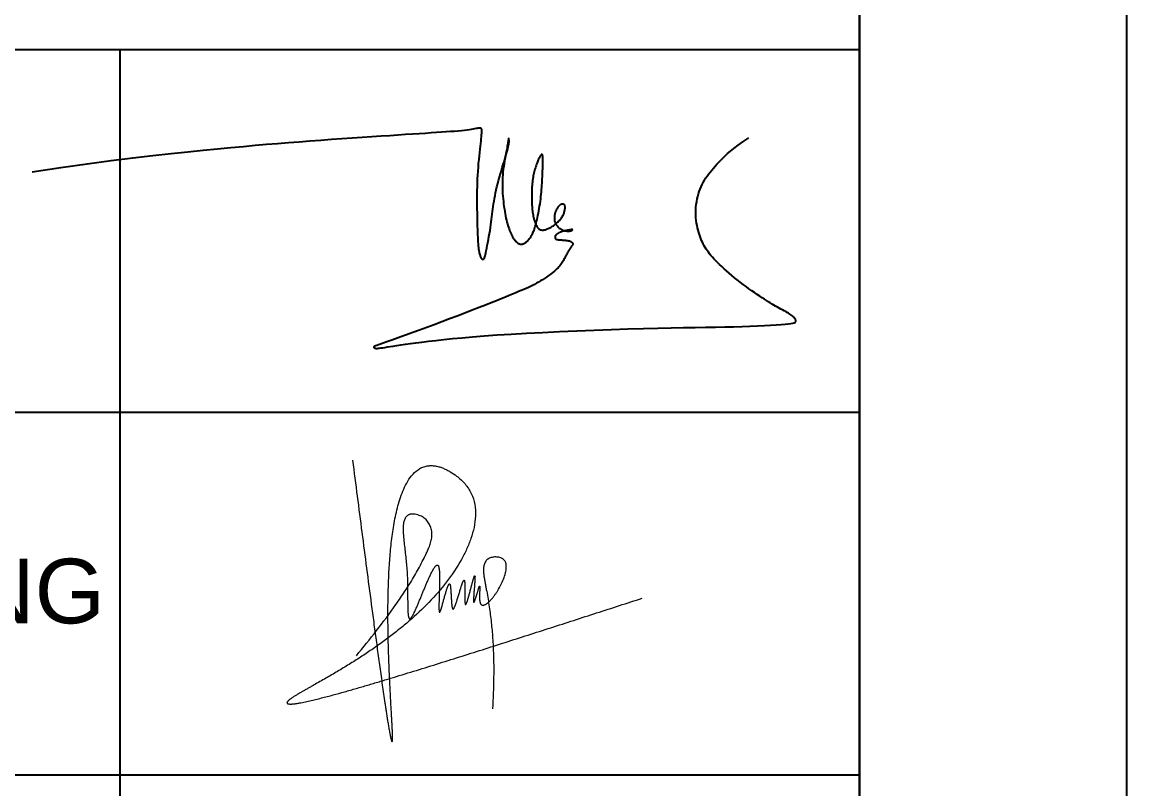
# Model space of a CAD drawing. Header units: millimetres. Extents: x 886808 to 1650903, y -1008069 to 230892.
# Drawn here: x 993824 to 999689, y -371135 to -367060 of the extents above; entities that cross this region are included whole.
import ezdxf

# ---------------------------------------------------------------- set-up
doc = ezdxf.new("R2010")
doc.units = ezdxf.units.MM
for name, color, linetype, lineweight in [('A-Wall', 113, 'Continuous', 30), ('G-ANNO-TTLB', 6, 'Continuous', 18), ('hatch', 250, 'Continuous', 0)]:
    doc.layers.add(name, color=color, linetype=linetype, lineweight=lineweight)
for name, color, linetype in [('CUA', 75, 'Continuous'), ('i_Chu', 9, 'Continuous'), ('TUONG', 1, 'Continuous')]:
    doc.layers.add(name, color=color, linetype=linetype)
doc.styles.add('Arial_6', font='arial.ttf', dxfattribs={"height": 1.327769})

# ---------------------------------------------------------------- blocks, each defined once
blk = doc.blocks.new('chu ky Y')
at = {"layer": 'i_Chu'}
blk.add_lwpolyline([(555891.4, 496110.2), (556042.5, 496132.7), (556180.5, 496152.2), (556306.6, 496169), (556421.6, 496183.4), (556526.7, 496195.7), (556622.9, 496206.4), (556711.1, 496215.6), (556792.5, 496223.8), (556867.9, 496231.2), (556938.2, 496238), (557004.3, 496244.2), (557066.8, 496249.8), (557126.7, 496255.1), (557184.6, 496260), (557241.4, 496264.6), (557297.9, 496269), (557354.7, 496273.3), (557411.5, 496277.5), (557468, 496281.5), (557523.6, 496285.3), (557578.1, 496289), (557630.9, 496292.6), (557681.6, 496296), (557729.9, 496299.2), (557775.3, 496302.2), (557817.9, 496305), (557857.9, 496307.7), (557895.3, 496310.2), (557930.4, 496312.6), (557963.1, 496314.7), (557993.7, 496316.8), (558022.2, 496318.7), (558048.9, 496320.4), (558073.6, 496322.1), (558096.5, 496323.7), (558117.5, 496325.2), (558136.7, 496326.7), (558154.1, 496328.2), (558169.8, 496329.7), (558183.8, 496331.3), (558196, 496333), (558206.7, 496334.8), (558215.9, 496336.4), (558223.9, 496338), (558230.6, 496339.5), (558236.4, 496340.7), (558241.2, 496341.6), (558245.3, 496342.2), (558248.8, 496342.4), (558251.7, 496342.1), (558254, 496341.2), (558255.8, 496339.7), (558257.2, 496337.5), (558258.2, 496334.4), (558258.7, 496330.5), (558259, 496325.6), (558258.9, 496319.7), (558258.6, 496312.7), (558258, 496304.6), (558257.1, 496295.2), (558256, 496284.7), (558254.7, 496272.8), (558253.3, 496259.6), (558251.6, 496245), (558249.8, 496229.1), (558247.9, 496211.8), (558246, 496193.6), (558244.1, 496174.4), (558242.3, 496154.6), (558240.6, 496134.3), (558239, 496113.7), (558237.7, 496093), (558236.7, 496072.4), (558236, 496051.9), (558235.4, 496031.5), (558235.1, 496011.2), (558234.9, 495991.1), (558234.9, 495971.2), (558234.9, 495951.4), (558235.1, 495931.9), (558235.2, 495912.5), (558235.5, 495893.5), (558235.7, 495874.9), (558236, 495856.8), (558236.4, 495839.3), (558236.8, 495822.5), (558237.2, 495806.5), (558237.7, 495791.4), (558238.3, 495777.2), (558238.9, 495764.1), (558239.6, 495751.8), (558240.4, 495740.4), (558241.2, 495729.9), (558242, 495720.2), (558243, 495711.2), (558244, 495703), (558245.1, 495695.5), (558246.3, 495688.7), (558247.5, 495682.6), (558248.8, 495677.1), (558250, 495672.2), (558251.3, 495667.9), (558252.6, 495664.2), (558253.8, 495661), (558255.1, 495658.3), (558256.3, 495656.1), (558257.5, 495654.3), (558258.6, 495652.9), (558259.8, 495651.8), (558260.9, 495650.9), (558262.1, 495650.3), (558263.2, 495649.8), (558264.4, 495649.4), (558265.6, 495649.2), (558266.7, 495649.1), (558267.8, 495649.1), (558268.9, 495649.2), (558270, 495649.5), (558271, 495650), (558272, 495650.6), (558272.9, 495651.5), (558273.8, 495652.8), (558274.7, 495654.7), (558275.7, 495657.6), (558276.9, 495661.6), (558278.3, 495667), (558280, 495674.1), (558281.9, 495683), (558284.3, 495694), (558286.9, 495706.7), (558289.7, 495720.9), (558292.6, 495736.1), (558295.6, 495752.1), (558298.5, 495768.4), (558301.4, 495784.8), (558304, 495800.8), (558306.3, 495816.2), (558308.5, 495831), (558310.4, 495845.3), (558312.2, 495859.3), (558313.9, 495873), (558315.6, 495886.5), (558317.3, 495900), (558319.1, 495913.5), (558321, 495927.1), (558323, 495941), (558325.3, 495955.1), (558327.8, 495969.5), (558330.5, 495984.2), (558333.6, 495999.4), (558337, 496015), (558340.7, 496031.1), (558344.9, 496047.8), (558349.4, 496064.8), (558354.1, 496082), (558359, 496099.1), (558363.9, 496116), (558368.8, 496132.5), (558373.6, 496148.3), (558378.1, 496163.2), (558382.3, 496177.2), (558386.2, 496190.1), (558389.8, 496202.1), (558393, 496213.1), (558395.8, 496223.3), (558398.2, 496232.6), (558400.2, 496241.1), (558401.7, 496248.9), (558402.8, 496255.9), (558403.6, 496262.2), (558404, 496267.7), (558404.1, 496272.6), (558404, 496276.6), (558403.8, 496279.9), (558403.4, 496282.5), (558403, 496284.3), (558402.6, 496285.3), (558402.3, 496285.6), (558401.9, 496285.1), (558401.5, 496284), (558401.1, 496282.2), (558400.6, 496279.8), (558400.1, 496276.8), (558399.6, 496273.2), (558398.9, 496269.1), (558398.2, 496264.3), (558397.3, 496258.8), (558396.3, 496252.6), (558395.1, 496245.4), (558393.7, 496237.4), (558392, 496228.3), (558390.1, 496218.1), (558388, 496206.7), (558385.6, 496194.3), (558383.1, 496181.1), (558380.6, 496167.3), (558378.2, 496152.9), (558375.9, 496138.3), (558373.9, 496123.5), (558372.1, 496108.8), (558370.8, 496094.3), (558369.8, 496079.9), (558369.2, 496065.8), (558368.9, 496051.7), (558368.9, 496037.7), (558369.2, 496023.8), (558369.7, 496009.9), (558370.5, 495995.9), (558371.6, 495981.9), (558372.8, 495968), (558374.2, 495954.1), (558375.8, 495940.4), (558377.5, 495926.9), (558379.4, 495913.8), (558381.4, 495901), (558383.5, 495888.8), (558385.7, 495877), (558388, 495865.9), (558390.5, 495855.2), (558393, 495845.1), (558395.6, 495835.4), (558398.3, 495826.2), (558401.1, 495817.4), (558404, 495809), (558407.1, 495801), (558410.2, 495793.5), (558413.4, 495786.3), (558416.6, 495779.6), (558419.8, 495773.3), (558423.1, 495767.4), (558426.3, 495762), (558429.5, 495757.1), (558432.6, 495752.6), (558435.7, 495748.5), (558438.7, 495744.9), (558441.7, 495741.7), (558444.6, 495738.9), (558447.6, 495736.4), (558450.5, 495734.3), (558453.3, 495732.6), (558456.2, 495731.1), (558459, 495729.9), (558461.9, 495729.1), (558464.8, 495728.5), (558467.7, 495728.3), (558470.6, 495728.4), (558473.5, 495728.8), (558476.6, 495729.5), (558479.6, 495730.5), (558482.7, 495731.8), (558485.9, 495733.4), (558489, 495735.3), (558492.2, 495737.5), (558495.3, 495739.9), (558498.4, 495742.5), (558501.5, 495745.4), (558504.4, 495748.5), (558507.4, 495751.7), (558510.2, 495755.1), (558512.9, 495758.7), (558515.6, 495762.5), (558518.2, 495766.3), (558520.7, 495770.3), (558523, 495774.3), (558525.3, 495778.4), (558527.5, 495782.7), (558529.6, 495787.2), (558531.7, 495792), (558533.7, 495797.1), (558535.8, 495802.7), (558537.9, 495808.9), (558540.1, 495815.6), (558542.3, 495823), (558544.7, 495831), (558547, 495839.7), (558549.4, 495849), (558551.8, 495858.8), (558554.2, 495869.2), (558556.6, 495880.1), (558558.9, 495891.6), (558561.2, 495903.4), (558563.4, 495915.7), (558565.5, 495928.2), (558567.5, 495941), (558569.3, 495953.8), (558571, 495966.6), (558572.6, 495979.3), (558573.9, 495991.9), (558575.1, 496004.2), (558576.1, 496016.2), (558576.9, 496027.9), (558577.7, 496039.5), (558578.3, 496050.9), (558578.8, 496062.1), (558579.4, 496073.2), (558579.8, 496084.2), (558580.3, 496095), (558580.8, 496105.7), (558581.2, 496116.1), (558581.6, 496126.1), (558582, 496135.7), (558582.3, 496144.7), (558582.5, 496153.1), (558582.7, 496160.7), (558582.7, 496167.5), (558582.7, 496173.5), (558582.6, 496178.7), (558582.4, 496183.3), (558582.1, 496187.2), (558581.8, 496190.6), (558581.5, 496193.3), (558581.1, 496195.6), (558580.6, 496197.5), (558580.2, 496198.9), (558579.7, 496200), (558579.2, 496200.8), (558578.7, 496201.3), (558578.2, 496201.7), (558577.7, 496201.8), (558577.1, 496201.9), (558576.6, 496201.9), (558576.1, 496201.7), (558575.5, 496201.5), (558574.9, 496201.1), (558574.2, 496200.5), (558573.4, 496199.6), (558572.5, 496198.5), (558571.4, 496197.2), (558570.2, 496195.5), (558568.9, 496193.4), (558567.4, 496191), (558565.8, 496188.2), (558564, 496185.1), (558562.2, 496181.4), (558560.2, 496177.4), (558558.2, 496172.8), (558556.1, 496167.8), (558553.9, 496162.4), (558551.7, 496156.5), (558549.4, 496150.4), (558547.2, 496144), (558545, 496137.4), (558542.8, 496130.7), (558540.7, 496123.9), (558538.7, 496117.1), (558536.8, 496110.2), (558535.1, 496103.2), (558533.4, 496096.1), (558531.9, 496088.7), (558530.5, 496081.1), (558529.2, 496073.2), (558528.1, 496064.9), (558527.2, 496056.2), (558526.4, 496047.2), (558525.8, 496037.9), (558525.2, 496028.6), (558524.8, 496019.1), (558524.5, 496009.7), (558524.3, 496000.5), (558524.1, 495991.4), (558524.1, 495982.6), (558524, 495974.1), (558524.1, 495965.8), (558524.2, 495957.8), (558524.4, 495949.9), (558524.6, 495942.1), (558525, 495934.4), (558525.5, 495926.8), (558526.1, 495919.3), (558526.7, 495911.8), (558527.5, 495904.3), (558528.5, 495897), (558529.6, 495889.7), (558530.8, 495882.5), (558532.2, 495875.4), (558533.8, 495868.5), (558535.5, 495861.6), (558537.4, 495855), (558539.5, 495848.6), (558541.6, 495842.5), (558543.8, 495836.7), (558546.1, 495831.4), (558548.4, 495826.6), (558550.7, 495822.2), (558552.9, 495818.5), (558555.1, 495815.2), (558557.4, 495812.5), (558559.6, 495810.2), (558561.9, 495808.3), (558564.2, 495806.8), (558566.7, 495805.6), (558569.2, 495804.6), (558571.8, 495803.8), (558574.5, 495803.3), (558577.4, 495803), (558580.4, 495802.9), (558583.5, 495803), (558586.8, 495803.4), (558590.3, 495803.9), (558593.9, 495804.7), (558597.7, 495805.7), (558601.7, 495806.9), (558605.8, 495808.4), (558610.1, 495810.1), (558614.5, 495812.1), (558619, 495814.3), (558623.6, 495816.7), (558628.3, 495819.4), (558633.1, 495822.4), (558637.9, 495825.6), (558642.7, 495829), (558647.5, 495832.6), (558652.2, 495836.5), (558656.8, 495840.4), (558661.2, 495844.6), (558665.5, 495848.8), (558669.5, 495853.2), (558673.3, 495857.7), (558676.9, 495862.2), (558680.2, 495866.7), (558683.3, 495871.2), (558686, 495875.7), (558688.5, 495880.1), (558690.7, 495884.4), (558692.5, 495888.6), (558694.1, 495892.7), (558695.4, 495896.6), (558696.5, 495900.4), (558697.3, 495904), (558698, 495907.4), (558698.5, 495910.7), (558698.9, 495913.7), (558699.2, 495916.6), (558699.4, 495919.3), (558699.5, 495921.9), (558699.4, 495924.2), (558699.3, 495926.4), (558699.1, 495928.3), (558698.8, 495930.1), (558698.4, 495931.7), (558697.9, 495933.1), (558697.4, 495934.3), (558696.7, 495935.4), (558695.9, 495936.3), (558695.1, 495937.1), (558694.1, 495937.7), (558693, 495938.3), (558691.8, 495938.7), (558690.5, 495939), (558689, 495939.2), (558687.5, 495939.3), (558685.9, 495939.3), (558684.2, 495939.2), (558682.6, 495938.9), (558680.9, 495938.5), (558679.2, 495938), (558677.5, 495937.3), (558675.8, 495936.4), (558674.2, 495935.4), (558672.6, 495934.3), (558671, 495933), (558669.4, 495931.6), (558667.9, 495930.1), (558666.4, 495928.5), (558664.9, 495926.8), (558663.4, 495925), (558661.9, 495923.1), (558660.5, 495921.1), (558659.1, 495919.1), (558657.7, 495916.9), (558656.3, 495914.7), (558654.9, 495912.4), (558653.6, 495910), (558652.3, 495907.5), (558651.1, 495904.9), (558649.9, 495902.2), (558648.7, 495899.3), (558647.7, 495896.3), (558646.7, 495893.2), (558645.9, 495889.8), (558645.2, 495886.3), (558644.6, 495882.6), (558644.1, 495878.9), (558643.7, 495875.1), (558643.4, 495871.4), (558643.2, 495867.7), (558643.2, 495864.2), (558643.3, 495860.8), (558643.4, 495857.7), (558643.7, 495854.8), (558644.1, 495852), (558644.6, 495849.4), (558645.2, 495846.9), (558646, 495844.6), (558646.8, 495842.2), (558647.7, 495839.9), (558648.7, 495837.6), (558649.9, 495835.4), (558651.1, 495833.1), (558652.4, 495830.9), (558653.9, 495828.6), (558655.4, 495826.5), (558657.1, 495824.4), (558658.8, 495822.4), (558660.7, 495820.4), (558662.7, 495818.5), (558664.8, 495816.7), (558667, 495815), (558669.2, 495813.3), (558671.6, 495811.7), (558674, 495810.2), (558676.5, 495808.7), (558679.1, 495807.3), (558681.7, 495805.9), (558684.4, 495804.6), (558687.1, 495803.4), (558689.9, 495802.2), (558692.7, 495801.2), (558695.6, 495800.3), (558698.5, 495799.5), (558701.4, 495798.9), (558704.4, 495798.4), (558707.3, 495797.9), (558710.1, 495797.6), (558712.9, 495797.4), (558715.5, 495797.3), (558718, 495797.3), (558720.4, 495797.3), (558722.5, 495797.4), (558724.5, 495797.6), (558726.2, 495797.8), (558727.9, 495798.1), (558729.3, 495798.4), (558730.7, 495798.8), (558731.9, 495799.2), (558733.1, 495799.7), (558734.1, 495800.2), (558735.1, 495800.7), (558735.9, 495801.3), (558736.7, 495801.8), (558737.4, 495802.3), (558737.9, 495802.9), (558738.3, 495803.4), (558738.7, 495803.8), (558738.8, 495804.2), (558738.9, 495804.5), (558738.9, 495804.8), (558738.7, 495805.1), (558738.4, 495805.2), (558738, 495805.4), (558737.6, 495805.5), (558737, 495805.5), (558736.4, 495805.5), (558735.6, 495805.4), (558734.7, 495805.3), (558733.7, 495805.2), (558732.5, 495805), (558731.1, 495804.7), (558729.6, 495804.5), (558727.9, 495804.1), (558725.9, 495803.8), (558723.7, 495803.3), (558721.4, 495802.9), (558718.9, 495802.4), (558716.2, 495801.9), (558713.5, 495801.4), (558710.6, 495800.8), (558707.7, 495800.3), (558704.7, 495799.7), (558701.7, 495799.1), (558698.6, 495798.5), (558695.6, 495797.9), (558692.6, 495797.2), (558689.7, 495796.5), (558686.8, 495795.7), (558684, 495794.9), (558681.3, 495794), (558678.8, 495793.1), (558676.3, 495792.1), (558673.9, 495791.1), (558671.6, 495790), (558669.4, 495788.9), (558667.2, 495787.7), (558665.1, 495786.6), (558663.1, 495785.4), (558661.2, 495784.2), (558659.3, 495783), (558657.6, 495781.7), (558655.9, 495780.5), (558654.4, 495779.2), (558653, 495777.9), (558651.7, 495776.7), (558650.6, 495775.4), (558649.6, 495774.1), (558648.8, 495772.8), (558648.1, 495771.6), (558647.6, 495770.3), (558647.1, 495768.9), (558646.8, 495767.6), (558646.6, 495766.2), (558646.5, 495764.8), (558646.6, 495763.4), (558646.7, 495762), (558647, 495760.7), (558647.4, 495759.4), (558648, 495758.2), (558648.7, 495757.1), (558649.6, 495756.1), (558650.6, 495755.3), (558651.9, 495754.5), (558653.3, 495753.9), (558655, 495753.4), (558656.9, 495753), (558659.1, 495752.6), (558661.5, 495752.3), (558664.3, 495752), (558667.3, 495751.6), (558670.7, 495751.3), (558674.2, 495751), (558677.9, 495750.7), (558681.8, 495750.3), (558685.7, 495750), (558689.7, 495749.7), (558693.6, 495749.4), (558697.5, 495749), (558701.2, 495748.7), (558704.9, 495748.4), (558708.4, 495748), (558711.7, 495747.6), (558714.9, 495747.1), (558717.8, 495746.5), (558720.5, 495745.9), (558722.9, 495745.2), (558725, 495744.4), (558726.9, 495743.6), (558728.7, 495742.7), (558730.2, 495741.8), (558731.6, 495740.9), (558732.9, 495740), (558734.1, 495739.2), (558735.2, 495738.4), (558736.2, 495737.7), (558737.2, 495736.9), (558738, 495736.2), (558738.8, 495735.5), (558739.5, 495734.8), (558740, 495734.1), (558740.5, 495733.3), (558740.9, 495732.5), (558741.1, 495731.6), (558741.1, 495730.6), (558741, 495729.5), (558740.7, 495728.3), (558740.2, 495726.9), (558739.4, 495725.3), (558738.3, 495723.5), (558737, 495721.5), (558735.4, 495719.3), (558733.6, 495716.9), (558731.7, 495714.4), (558729.8, 495711.8), (558727.8, 495709.1), (558725.8, 495706.4), (558724, 495703.7), (558722.2, 495701), (558720.6, 495698.4), (558719.1, 495695.8), (558717.7, 495693.3), (558716.3, 495690.8), (558715, 495688.3), (558713.8, 495685.9), (558712.6, 495683.5), (558711.3, 495681.1), (558710.1, 495678.7), (558708.8, 495676.2), (558707.4, 495673.6), (558706, 495670.8), (558704.4, 495667.7), (558702.6, 495664.4), (558700.7, 495660.6), (558698.6, 495656.5), (558696.3, 495651.9), (558693.7, 495647.1), (558690.8, 495642), (558687.7, 495636.7), (558684.3, 495631.3), (558680.6, 495625.8), (558676.6, 495620.2), (558672.2, 495614.7), (558667.4, 495609.1), (558662.3, 495603.5), (558656.6, 495597.9), (558650.5, 495592.1), (558643.8, 495586.2), (558636.5, 495580.2), (558628.6, 495574), (558620.1, 495567.5), (558611.1, 495560.9), (558601.5, 495554.2), (558591.5, 495547.6), (558581.3, 495540.9), (558570.8, 495534.4), (558560.2, 495528.1), (558549.5, 495522.1), (558538.9, 495516.3), (558528.2, 495510.8), (558517.2, 495505.5), (558505.9, 495500.2), (558494.1, 495494.9), (558481.7, 495489.5), (558468.5, 495483.9), (558454.5, 495477.9), (558439.4, 495471.6), (558422.9, 495464.7), (558404.9, 495457.3), (558384.9, 495449.1), (558362.8, 495440.1), (558338.1, 495430.2), (558310.7, 495419.2), (558280.2, 495407.1), (558246.4, 495393.9), (558209.9, 495379.6), (558171.4, 495364.6), (558131.4, 495349.2), (558090.7, 495333.6), (558049.8, 495318), (558009.4, 495302.8), (557970.2, 495288.2), (557932.8, 495274.4), (557897.5, 495261.5), (557864.4, 495249.6), (557833.8, 495238.7), (557806, 495228.9), (557781.2, 495220.2), (557759.6, 495212.6), (557741.4, 495206.3), (557726.7, 495201.2), (557715.3, 495197.2), (557706.7, 495194.1), (557700.6, 495191.8), (557696.4, 495190), (557693.8, 495188.7), (557692.3, 495187.6), (557691.6, 495186.5), (557691.3, 495185.3), (557691.4, 495184.1), (557691.9, 495182.9), (557693, 495181.7), (557694.7, 495180.6), (557697, 495179.8), (557700, 495179.1), (557703.8, 495178.8), (557708.5, 495178.8), (557714.2, 495179.2), (557721, 495179.9), (557729.1, 495180.9), (557738.7, 495182.3), (557749.8, 495184), (557762.6, 495186), (557777.3, 495188.3), (557794.1, 495191), (557812.9, 495193.9), (557834.1, 495197.1), (557857.8, 495200.5), (557884, 495204.2), (557913.1, 495208.1), (557945, 495212.2), (557979.9, 495216.5), (558018.1, 495221), (558060, 495225.5), (558106, 495230.2), (558156.7, 495235), (558212.4, 495239.8), (558273.7, 495244.6), (558341.1, 495249.3), (558414.9, 495254), (558495.4, 495258.6), (558581.2, 495263), (558670.6, 495267.3), (558761.9, 495271.2), (558853.5, 495274.9), (558943.7, 495278.2), (559030.8, 495281.1), (559113.1, 495283.5), (559189.2, 495285.4), (559259.5, 495286.9), (559324.4, 495288.1), (559384.5, 495289.1), (559440.3, 495289.9), (559492.5, 495290.8), (559541.5, 495291.7), (559587.9, 495292.7), (559632.2, 495294), (559674.1, 495295.6), (559713.4, 495297.3), (559749.8, 495299.1), (559782.9, 495301), (559812.4, 495303), (559838, 495304.9), (559859.4, 495306.8), (559876.5, 495308.6), (559889.7, 495310.3), (559899.4, 495311.9), (559906.2, 495313.5), (559910.6, 495315.1), (559913.3, 495316.7), (559914.7, 495318.3), (559915.3, 495320), (559915.6, 495321.7), (559915.8, 495323.5), (559915.6, 495325.4), (559915.2, 495327.4), (559914.5, 495329.5), (559913.4, 495331.8), (559912, 495334.2), (559910.1, 495336.8), (559907.9, 495339.6), (559905.2, 495342.5), (559902, 495345.7), (559898.3, 495349), (559894, 495352.4), (559889.1, 495356.1), (559883.5, 495359.9), (559877.3, 495363.8), (559870.3, 495368), (559862.7, 495372.3), (559854.6, 495376.7), (559846.1, 495381.3), (559837.2, 495386.1), (559828, 495391), (559818.7, 495396), (559809.4, 495401.2), (559800.1, 495406.6), (559790.6, 495412.1), (559781, 495418), (559771.1, 495424.2), (559760.7, 495430.8), (559749.8, 495437.9), (559738.1, 495445.6), (559725.7, 495453.9), (559712.4, 495462.9), (559698.4, 495472.6), (559683.7, 495482.7), (559668.6, 495493.4), (559653.2, 495504.5), (559637.7, 495515.9), (559622.3, 495527.5), (559607, 495539.4), (559592.1, 495551.3), (559577.6, 495563.2), (559563.7, 495575.1), (559550.2, 495586.9), (559537.4, 495598.4), (559525.2, 495609.7), (559513.8, 495620.6), (559503.1, 495631.1), (559493.3, 495641), (559484.3, 495650.6), (559476.1, 495659.7), (559468.4, 495668.6), (559461.4, 495677.3), (559454.9, 495685.8), (559448.8, 495694.3), (559443.2, 495702.8), (559437.9, 495711.5), (559432.8, 495720.2), (559428.1, 495729.2), (559423.6, 495738.4), (559419.3, 495747.9), (559415.3, 495757.8), (559411.4, 495768.1), (559407.7, 495778.8), (559404.1, 495790.1), (559400.8, 495801.8), (559397.7, 495813.9), (559394.9, 495826.5), (559392.5, 495839.5), (559390.5, 495852.8), (559389.1, 495866.5), (559388.3, 495880.5), (559388.1, 495894.7), (559388.5, 495909.2), (559389.5, 495923.7), (559391.1, 495938.2), (559393.2, 495952.6), (559395.9, 495966.8), (559399, 495980.6), (559402.6, 495994), (559406.7, 496006.9), (559411.2, 496019.2), (559416.1, 496031.2), (559421.5, 496042.8), (559427.4, 496054.1), (559433.7, 496065.2), (559440.5, 496076), (559447.7, 496086.8), (559455.4, 496097.5), (559463.6, 496108.1), (559472.2, 496118.7), (559481.1, 496129.3), (559490.5, 496139.9), (559500.2, 496150.6), (559510.2, 496161.2), (559520.5, 496171.9), (559531.1, 496182.8), (559542.7, 496194), (559555.8, 496206.1), (559571.2, 496219.2), (559589.4, 496233.8), (559611.1, 496250.3), (559636.9, 496268.9), (559667.6, 496290.1)], dxfattribs=at)

msp = doc.modelspace()

# ---------------------------------------------------------------- linework, layer by layer
at = {"layer": 'A-Wall', "linetype": 'Continuous', "transparency": 33554636}
msp.add_line((998270.2, -332922.9), (998270.2, -389280.2), dxfattribs=at)
at = {"layer": 'CUA', "color": 4, "transparency": 33554636}
for p, q in [((983536.3, -367205.8), (998270.2, -367205.8)), ((983536.3, -367205.8), (998270.2, -367205.8)), ((983536.5, -367205.8), (998270.2, -367205.8)), ((994342.3, -367205.8), (994342.3, -374912.1)), ((983536.3, -369132.4), (998270.2, -369132.4)), ((983536.3, -371059), (998270.2, -371059))]:
    msp.add_line(p, q, dxfattribs=at)
at = {"layer": 'Defpoints', "transparency": 33554636}
msp.add_lwpolyline([(915979, -390699), (999689.1, -390699), (999689.1, -331504.1), (915979, -331504.1)], close=True, dxfattribs=at)
at = {"layer": 'G-ANNO-TTLB', "lineweight": 9, "transparency": 33554636}
for points, knots in [([(995578.6, -369388.7), (995586.8, -369452.4), (995603.3, -369579.8), (995628, -369771), (995652.8, -369962.1), (995673.7, -370121.3), (995690.6, -370248.7), (995703.4, -370344.2), (995716.4, -370439.7), (995727.4, -370519.2), (995736.4, -370582.8), (995743.2, -370630.5), (995749, -370670.2), (995753.7, -370702), (995757.3, -370725.8), (995761, -370749.6), (995764.2, -370769.5), (995766.8, -370785.3), (995768.7, -370797.2), (995770.8, -370809.1), (995772.8, -370820.9), (995774.6, -370830.8), (995776.1, -370838.7), (995777.3, -370844.6), (995778.2, -370849.5), (995779, -370853.4), (995779.6, -370856.4), (995780.2, -370859.4), (995780.8, -370862.4), (995781.5, -370865.3), (995782.1, -370867.7), (995782.7, -370869.6), (995783.1, -370871), (995783.6, -370872.4), (995784, -370873.8), (995784.5, -370875.2), (995784.8, -370876.5), (995785, -370877.4), (995785, -370877.9), (995785.1, -370878.5), (995785.3, -370879.2), (995785.4, -370880), (995785.6, -370880.8), (995785.9, -370881.5), (995786.3, -370882), (995786.6, -370882.3), (995786.9, -370882.5), (995787.3, -370882.7), (995787.8, -370882.9), (995788.3, -370883), (995788.8, -370882.9), (995789.1, -370882.8), (995789.3, -370882.6), (995789.5, -370882.2), (995789.7, -370881.7), (995789.9, -370880.8), (995789.9, -370879.9), (995789.9, -370879.1), (995789.9, -370878.5), (995789.9, -370877.9), (995789.9, -370877.1), (995789.9, -370876.3), (995790, -370875.2), (995790.1, -370874), (995790.2, -370872.1), (995790.5, -370869.9), (995790.7, -370867), (995790.7, -370864.1), (995790.7, -370861), (995790.7, -370857.9), (995790.6, -370854.8), (995790.5, -370850.8), (995790.4, -370845.8), (995790.2, -370838.1), (995789.9, -370828.3), (995789.4, -370816.5), (995788.7, -370800.7), (995787.7, -370781.2), (995786.4, -370757.6), (995785.1, -370734.1), (995783.3, -370702.7), (995781.1, -370663.5), (995778.6, -370616.4), (995776.2, -370569.3), (995774.1, -370522.2), (995771.4, -370459.4), (995768.8, -370380.9), (995766.8, -370286.6), (995766.1, -370192.3), (995767.2, -370098), (995770.3, -370003.8), (995776, -369909.7), (995784.9, -369815.8), (995798.2, -369722.4), (995814.5, -369645.4), (995832.5, -369585.2), (995849.3, -369541.1), (995870.6, -369498.9), (995898.2, -369460.4), (995928.7, -369434.7), (995957.6, -369421.9), (995974.8, -369418.2), (995986, -369417.1), (995992.8, -369416.7), (996004.8, -369416.8), (996021.7, -369418.8), (996041.6, -369423.8), (996060.8, -369430.8), (996079.3, -369439.4), (996103.2, -369452.5), (996128.6, -369469.7), (996154.5, -369491.7), (996175.9, -369513.7), (996194.3, -369538.1), (996214.3, -369573.8), (996229.5, -369622.9), (996232.8, -369684.4), (996224.6, -369745.1), (996207.9, -369804), (996184.9, -369860.8), (996144.7, -369939.8), (996079.9, -370036.5), (995985.4, -370144.9), (995898.1, -370227), (995824.6, -370288.3), (995767.9, -370332.3), (995709.9, -370374.6), (995650.6, -370415.2), (995590.4, -370454.3), (995539.6, -370485.8), (995498.5, -370510.4), (995467.6, -370528.6), (995436.5, -370546.6), (995405.3, -370564.4), (995379.3, -370579.1), (995358.5, -370590.9), (995342.8, -370599.7), (995327.2, -370608.6), (995311.6, -370617.5), (995298.7, -370625), (995288.4, -370631.1), (995278.7, -370636.9), (995269.4, -370642.6), (995260.5, -370648.4), (995253.9, -370652.9), (995248.5, -370656.7), (995244.3, -370660), (995241.2, -370662.5), (995238.7, -370664.7), (995236.8, -370666.6), (995235.4, -370668), (995234.1, -370669.5), (995232.9, -370671), (995231.8, -370672.7), (995230.9, -370674.3), (995230.5, -370675.6), (995230.4, -370676.4), (995230.4, -370677), (995230.5, -370677.7), (995230.9, -370678.8), (995231.9, -370680.3), (995233.5, -370681.4), (995235.1, -370682), (995236.4, -370682.4), (995237.7, -370682.7), (995239.4, -370683), (995241.4, -370683.2), (995243.3, -370683.4), (995246, -370683.5), (995249.3, -370683.6), (995253.3, -370683.5), (995257.3, -370683.2), (995261.2, -370682.9), (995266.5, -370682.4), (995273.1, -370681.6), (995281, -370680.5), (995288.9, -370679.2), (995296.7, -370677.8), (995307.1, -370675.9), (995320.2, -370673.3), (995335.7, -370670), (995356.5, -370665.4), (995382.3, -370659.2), (995413.2, -370651.5), (995444, -370643.5), (995485.1, -370632.5), (995536.2, -370618.3), (995597.5, -370600.8), (995658.7, -370583), (995719.8, -370564.9), (995801.1, -370540.4), (995902.7, -370509.3), (996024.4, -370471.5), (996146, -370433.3), (996267.4, -370394.8), (996429.3, -370343.2), (996631.5, -370278.2), (996874, -370199.7), (997035.7, -370147.3), (997116.5, -370121.1)], [0, 0, 0, 0, 1.008032, 2.016064, 3.024096, 4.032127, 4.536143, 5.040159, 5.544175, 6.048191, 6.300199, 6.552207, 6.804215, 6.930219, 7.056223, 7.182227, 7.308231, 7.371233, 7.434235, 7.497237, 7.560239, 7.623241, 7.654742, 7.686243, 7.717744, 7.733494, 7.749245, 7.764995, 7.780746, 7.796496, 7.812247, 7.820122, 7.827997, 7.835873, 7.843748, 7.851623, 7.859498, 7.863436, 7.865405, 7.867374, 7.871311, 7.875249, 7.879186, 7.883124, 7.887062, 7.889031, 7.890999, 7.892968, 7.894937, 7.898875, 7.900843, 7.902812, 7.904781, 7.90675, 7.910687, 7.914625, 7.918563, 7.9225, 7.924469, 7.926438, 7.930376, 7.934313, 7.938251, 7.946126, 7.954001, 7.969752, 7.985502, 8.001253, 8.017003, 8.032754, 8.048504, 8.064255, 8.095078, 8.125902, 8.187549, 8.249197, 8.310844, 8.434139, 8.557433, 8.680728, 8.804022, 9.050612, 9.297201, 9.54379, 9.790379, 10.036968, 10.530147, 11.023325, 11.516504, 12.009682, 12.50286, 12.996039, 13.489217, 13.982396, 14.475574, 14.722163, 14.968752, 15.215342, 15.461931, 15.70852, 15.831815, 15.955109, 15.981789, 16.008468, 16.061827, 16.168545, 16.275263, 16.381981, 16.488699, 16.595417, 16.808853, 16.968639, 17.128424, 17.28821, 17.447996, 17.767568, 18.08714, 18.406711, 18.726283, 19.045855, 19.365426, 20.116469, 20.867512, 21.618554, 21.994075, 22.369597, 22.745118, 23.120639, 23.49616, 23.871682, 24.059442, 24.247203, 24.434964, 24.622724, 24.810485, 24.904365, 24.998245, 25.092126, 25.186006, 25.279886, 25.326827, 25.373767, 25.457087, 25.498748, 25.540408, 25.582069, 25.602899, 25.623729, 25.644559, 25.654974, 25.665389, 25.675805, 25.68622, 25.696635, 25.70705, 25.712257, 25.717465, 25.720069, 25.722672, 25.72788, 25.738295, 25.74871, 25.759125, 25.764333, 25.76954, 25.779955, 25.790371, 25.800786, 25.811201, 25.832031, 25.852861, 25.873691, 25.894522, 25.915352, 25.957012, 25.998673, 26.040333, 26.081993, 26.123654, 26.206974, 26.290295, 26.373616, 26.540258, 26.706899, 26.873541, 27.040182, 27.373465, 27.706748, 28.040031, 28.373315, 28.706598, 29.373164, 30.03973, 30.706296, 31.372862, 32.039429, 33.372561, 34.705693, 36.038826, 36.038826, 36.038826, 36.038826]), ([(995599.2, -370426.9), (995635.1, -370382.4), (995706.9, -370293.5), (995793, -370179.3), (995857.2, -370084.7), (995894.9, -370024), (995923.3, -369974.4), (995943.7, -369936.7), (995959.7, -369904.8), (995972.1, -369879), (995979, -369863.9), (995983.6, -369853.1), (995987, -369844.5), (995992.6, -369829.3), (995998.6, -369807), (996000.9, -369779.2), (995996.7, -369752.6), (995987.3, -369728.5), (995975.8, -369711.3), (995964.2, -369699.5), (995954.4, -369691.9), (995943.7, -369685.7), (995931.5, -369680.5), (995917.9, -369676.5), (995905.5, -369674.5), (995895.5, -369674.2), (995888, -369674.7), (995881.9, -369676.1), (995877.2, -369677.8), (995872, -369680.2), (995865.6, -369684.7), (995859.4, -369692.2), (995854.9, -369700.8), (995850.7, -369713), (995848, -369728.9), (995846.9, -369748.2), (995847.2, -369767.5), (995848.7, -369793.2), (995851.9, -369825.2), (995856.4, -369863.6), (995860.9, -369901.9), (995864.9, -369940.3), (995867.8, -369977), (995869.4, -370012.1), (995870.4, -370045.5), (995870.7, -370073.2), (995870.9, -370095.5), (995870.9, -370112.2), (995871, -370128.8), (995871.1, -370145.5), (995871.3, -370162.2), (995871.6, -370176.1), (995872, -370187.2), (995872.4, -370194.1), (995872.8, -370199.7), (995873.1, -370203.8), (995873.6, -370208), (995874.1, -370212.1), (995874.6, -370215.5), (995875.2, -370218.3), (995875.6, -370220.3), (995876.1, -370222.3), (995876.7, -370224), (995877.2, -370225.3), (995877.7, -370226.6), (995878.5, -370228.1), (995879.7, -370229.5), (995880.9, -370230.3), (995881.9, -370230.6), (995882.9, -370230.6), (995884, -370230.3), (995885, -370229.9), (995886.2, -370229.2), (995887.2, -370228.2), (995888.2, -370227.2), (995889.1, -370226.2), (995890.2, -370224.9), (995891.6, -370223.1), (995892.9, -370221.1), (995894.8, -370218.3), (995896.9, -370214.6), (995899.4, -370210.2), (995901.7, -370205.7), (995904, -370201.2), (995907, -370195.1), (995910.6, -370187.5), (995914.8, -370178.2), (995918.9, -370168.9), (995922.9, -370159.6), (995928.2, -370147.2), (995934.7, -370131.6), (995942.4, -370112.8), (995950.1, -370094), (995957.8, -370075.3), (995965.6, -370056.5), (995973.5, -370037.9), (995980.3, -370022.4), (995985.9, -370010), (995990.1, -370000.8), (995994.5, -369991.6), (995999, -369982.6), (996003, -369975.1), (996006.3, -369969.2), (996008.8, -369964.8), (996011.5, -369960.5), (996014.4, -369956.3), (996016.9, -369952.9), (996019.2, -369950.4), (996020.9, -369948.6), (996022.5, -369947.2), (996024, -369946.3), (996025.1, -369945.6), (996026.1, -369945.2), (996026.9, -369945), (996027.5, -369944.9), (996028.2, -369944.9), (996029, -369945), (996030.1, -369945.3), (996031.2, -369946), (996032.2, -369946.8), (996032.9, -369947.8), (996033.6, -369948.9), (996034.2, -369950.1), (996034.8, -369951.7), (996035.5, -369953.5), (996036, -369955.5), (996036.7, -369958.1), (996037.3, -369961.3), (996037.9, -369965.2), (996038.6, -369970.4), (996039.2, -369976.9), (996039.7, -369984.7), (996040, -369992.6), (996040.2, -370000.4), (996040.4, -370008.3), (996040.4, -370018.7), (996040.4, -370031.8), (996040, -370052.7), (996039.5, -370073.6), (996038.8, -370094.6), (996038.3, -370110.3), (996037.9, -370123.3), (996037.6, -370133.8), (996037.4, -370141.6), (996037.2, -370149.5), (996037.1, -370157.3), (996037, -370165.2), (996037.1, -370171.7), (996037.2, -370176.3), (996037.2, -370178.9), (996037.3, -370180.9), (996037.4, -370182.9), (996037.5, -370184.5), (996037.6, -370185.8), (996037.8, -370187), (996038, -370188.3), (996038.1, -370189.5), (996038.3, -370190.4), (996038.3, -370191), (996038.4, -370191.6), (996038.5, -370192.1), (996038.5, -370192.8), (996038.7, -370193.7), (996039, -370194.7), (996039.6, -370195.4), (996040.4, -370195.6), (996041, -370195.6), (996041.3, -370195.6), (996041.6, -370195.5), (996042, -370195.3), (996042.3, -370195), (996042.6, -370194.6), (996043, -370194), (996043.2, -370193.3), (996043.5, -370192.6), (996043.7, -370191.9), (996044.1, -370191.1), (996044.4, -370190.2), (996044.9, -370189.2), (996045.3, -370188.1), (996045.8, -370187), (996046.2, -370185.9), (996046.8, -370184.4), (996047.5, -370182.5), (996048.6, -370179.3), (996049.8, -370175.2), (996051.2, -370170.4), (996052.6, -370165.6), (996054.5, -370159.2), (996056.8, -370151.1), (996059.4, -370141.4), (996062.1, -370131.8), (996064.7, -370122.1), (996067.4, -370112.4), (996070.1, -370102.7), (996072.9, -370093.1), (996075.3, -370085.1), (996077.3, -370078.7), (996078.8, -370073.9), (996080.4, -370069.1), (996082, -370064.3), (996083.5, -370060.4), (996084.8, -370057.4), (996085.8, -370055.2), (996086.7, -370053.3), (996087.4, -370051.8), (996087.9, -370050.8), (996088.2, -370050), (996088.6, -370049.2), (996089.1, -370048.1), (996089.7, -370047.2), (996090.2, -370046.6), (996090.7, -370046.2), (996091.2, -370045.9), (996092, -370045.6), (996093.2, -370045.5), (996094.4, -370045.9), (996095.3, -370046.7), (996095.8, -370047.8), (996096.2, -370049.2), (996096.4, -370050.6), (996096.7, -370051.8), (996096.9, -370053), (996097.2, -370054.4), (996097.6, -370056.1), (996097.9, -370058.2), (996098.4, -370061), (996098.8, -370064.6), (996099.2, -370069), (996099.6, -370073.3), (996099.9, -370077.7), (996100.3, -370082), (996100.6, -370087.8), (996101, -370095), (996101.5, -370103.7), (996101.9, -370112.4), (996102.4, -370121.1), (996102.9, -370129.8), (996103.4, -370138.5), (996103.9, -370145.7), (996104.4, -370151.4), (996104.9, -370155.8), (996105.4, -370160.1), (996105.9, -370163.8), (996106.3, -370166.6), (996106.7, -370168.7), (996107.1, -370170.7), (996107.5, -370172.4), (996107.9, -370173.9), (996108.3, -370174.9), (996108.7, -370176.1), (996109.2, -370177.2), (996109.8, -370178.1), (996110.2, -370178.7), (996110.6, -370179), (996111, -370179.2), (996111.3, -370179.2), (996111.6, -370179.3), (996112, -370179.2), (996112.7, -370179), (996113.5, -370178.6), (996114.9, -370177.5), (996116.1, -370176.1), (996117.1, -370174.6), (996117.7, -370173.3), (996118.2, -370172.3), (996118.7, -370171.2), (996119.4, -370169.6), (996120.7, -370166.7), (996122.5, -370162.7), (996124.5, -370157.7), (996126.3, -370152.7), (996128.1, -370147.7), (996129.8, -370142.6), (996131.4, -370137.6), (996133.6, -370130.8), (996136.3, -370122.4), (996139.4, -370112.2), (996142.5, -370102), (996145.6, -370091.8), (996148.6, -370081.6), (996151.2, -370073.1), (996153.3, -370066.3), (996154.9, -370061.3), (996156.6, -370056.2), (996158.2, -370051.1), (996159.6, -370046.9), (996160.8, -370043.6), (996161.8, -370041.1), (996162.8, -370038.7), (996163.7, -370036.7), (996164.4, -370035.1), (996164.9, -370033.8), (996165.3, -370032.8), (996165.6, -370031.9), (996165.9, -370031), (996166.3, -370029.9), (996166.9, -370028.7), (996167.7, -370027.6), (996169, -370026.4), (996171.2, -370025.8), (996172.3, -370026.8), (996172.7, -370028.1), (996172.9, -370029.5), (996173, -370030.5), (996173.1, -370031.3), (996173.1, -370032.1), (996173.3, -370033.1), (996173.4, -370034.7), (996173.7, -370036.8), (996174, -370039), (996174.2, -370041.2), (996174.3, -370043.2), (996174.4, -370045.3), (996174.5, -370048.1), (996174.6, -370051.7), (996174.6, -370055.9), (996174.7, -370060.1), (996174.7, -370065.6), (996174.7, -370072.5), (996174.7, -370080.9), (996174.6, -370089.2), (996174.5, -370097.5), (996174.5, -370105.9), (996174.4, -370114.3), (996174.4, -370121.1), (996174.5, -370126.7), (996174.6, -370130.9), (996174.7, -370135.2), (996174.9, -370138.7), (996175, -370141.4), (996175.2, -370143.3), (996175.3, -370145.2), (996175.5, -370146.8), (996175.7, -370148.2), (996175.9, -370149.4), (996176.1, -370150.3), (996176.2, -370151.2), (996176.4, -370152.1), (996176.6, -370153.1), (996176.9, -370154), (996177.3, -370154.5), (996177.6, -370154.7), (996177.8, -370154.8), (996178.1, -370154.8), (996178.4, -370154.8), (996178.9, -370154.6), (996179.5, -370154.2), (996180.6, -370153.2), (996181.8, -370151.8), (996182.5, -370150.2), (996183, -370148.9), (996183.3, -370148), (996183.6, -370147), (996184.1, -370145.7), (996184.9, -370143.5), (996186, -370140.7), (996187.1, -370137.8), (996188.3, -370134.5), (996189.6, -370130.4), (996191, -370125.4), (996192.5, -370120.4), (996194, -370115.5), (996195.9, -370108.8), (996198.2, -370100.5), (996200.9, -370090.5), (996203.6, -370080.5), (996206.2, -370070.5), (996208.9, -370060.5), (996211.1, -370052.1), (996212.9, -370045.4), (996214.2, -370040.4), (996215.6, -370035.5), (996217, -370030.5), (996218.1, -370026.2), (996219, -370022.9), (996219.8, -370020.4), (996220.4, -370018.4), (996221, -370016.8), (996221.6, -370015.2), (996222.4, -370013.2), (996223.2, -370010.8), (996223.8, -370008.6), (996224.1, -370006.8), (996224.4, -370005.7), (996224.7, -370004.8), (996225, -370004.3), (996225.3, -370003.8), (996225.7, -370003.4), (996226.1, -370003.1), (996226.5, -370002.9), (996227.1, -370002.7), (996227.7, -370002.7), (996228.2, -370002.9), (996228.4, -370003.3), (996228.6, -370003.9), (996228.6, -370004.6), (996228.6, -370005.7), (996228.4, -370006.9), (996228.3, -370008), (996228.2, -370009.1), (996228.1, -370010.3), (996228.1, -370011.6), (996228.1, -370012.9), (996228.1, -370014.5), (996228.2, -370016), (996228.2, -370017.6), (996228.2, -370019.2), (996228.1, -370021.3), (996227.9, -370024.5), (996227.6, -370028.5), (996227.3, -370033.1), (996226.9, -370037.6), (996226.5, -370043.6), (996226, -370051), (996225, -370063), (996224.1, -370074.9), (996223.1, -370086.9), (996222.4, -370095.9), (996222, -370103.3), (996221.6, -370109.3), (996221.3, -370113.8), (996221, -370118.5), (996220.8, -370122.3), (996220.8, -370125.2), (996220.8, -370127.3), (996220.9, -370129.3), (996221, -370131.4), (996221.1, -370133.3), (996221.1, -370134.9), (996221, -370136), (996220.9, -370137), (996220.9, -370137.9), (996220.8, -370139.1), (996220.8, -370140.4), (996221.1, -370141.2), (996221.5, -370141.7), (996222, -370142), (996223, -370142), (996224, -370141.7), (996224.6, -370141.3), (996225.2, -370140.8), (996225.7, -370140.1), (996226.1, -370139), (996226.4, -370137.8), (996226.7, -370136.8), (996226.8, -370136), (996227, -370135.2), (996227.3, -370134.2), (996227.6, -370133.1), (996228.1, -370131.6), (996228.7, -370129.9), (996229.6, -370127.9), (996230.4, -370125.9), (996231.2, -370123.8), (996231.9, -370121.7), (996232.7, -370119.4), (996233.5, -370116.8), (996234.3, -370114), (996235.1, -370111.2), (996236.2, -370107.5), (996237.7, -370102.8), (996239.4, -370097.3), (996241, -370091.9), (996242.7, -370086.4), (996244.1, -370081.6), (996245.3, -370077.7), (996246.1, -370074.9), (996247, -370072.2), (996247.8, -370069.7), (996248.6, -370067.9), (996249.2, -370066.2), (996249.6, -370064.9), (996250.2, -370063.4), (996250.6, -370061.9), (996251, -370060.6), (996251.4, -370059.6), (996251.7, -370058.7), (996252, -370057.9), (996252.3, -370057.4), (996252.6, -370057.2), (996252.8, -370057.1), (996252.9, -370057.1), (996253, -370057.2), (996253.2, -370057.3), (996253.3, -370057.5), (996253.6, -370057.9), (996253.8, -370058.5), (996254.2, -370059.6), (996254.4, -370060.9), (996254.5, -370062.4), (996254.3, -370063.7), (996254.2, -370064.9), (996254.1, -370065.8), (996254, -370066.7), (996253.9, -370067.9), (996253.7, -370069.8), (996253.7, -370072.3), (996253.6, -370075.2), (996253.5, -370079.1), (996253.3, -370083.8), (996252.9, -370089.4), (996252.6, -370094.9), (996252.5, -370100.5), (996252.3, -370106), (996252.3, -370111.5), (996252.3, -370118.9), (996252.6, -370126.3), (996253.3, -370133.6), (996253.9, -370138.2), (996254.7, -370141.8), (996255.6, -370145.4), (996257, -370148.9), (996258.9, -370152.1), (996260.6, -370154.3), (996262.4, -370155.8), (996264, -370156.8), (996265.6, -370157.6), (996267.9, -370158.2), (996270.7, -370158.5), (996273.5, -370158.3), (996276, -370157.7), (996278.2, -370157), (996280.8, -370156), (996284, -370154.5), (996287.6, -370152.3), (996292.2, -370149.2), (996297.7, -370144.8), (996305.9, -370137.3), (996315.5, -370127.1), (996326.2, -370114.2), (996336.1, -370100.7), (996348.5, -370082.1), (996362.6, -370058), (996377.1, -370027.8), (996386.8, -370001.5), (996392.2, -369979.8), (996394.7, -369963.2), (996395, -369946.4), (996392.3, -369933.6), (996388.5, -369925.4), (996385.7, -369921.1), (996382.3, -369917.1), (996378.4, -369913.8), (996374.1, -369910.9), (996368.1, -369907.7), (996359.9, -369904.8), (996349.8, -369902.8), (996339.6, -369902.1), (996329.3, -369902.5), (996319.1, -369904.1), (996309.3, -369906.9), (996300.1, -369911.2), (996291.8, -369917.2), (996285.1, -369924.9), (996280.2, -369933.8), (996276.9, -369943.4), (996274.9, -369953.3), (996273.6, -369966.7), (996273.8, -369983.6), (996275.9, -370003.8), (996279, -370023.7), (996282.7, -370043.9), (996286.7, -370064.2), (996291.8, -370091.5), (996300.2, -370139.6), (996310.3, -370208.5), (996319.3, -370291.6), (996327.1, -370402.8), (996328.8, -370542.2), (996324.3, -370653.5), (996322, -370709.2)], [0, 0, 0, 0, 0.896928, 1.793857, 2.242321, 2.690785, 2.915017, 3.139249, 3.363482, 3.475598, 3.587714, 3.623948, 3.660183, 3.732652, 3.87759, 4.022529, 4.167467, 4.296661, 4.425855, 4.490452, 4.555049, 4.619646, 4.684243, 4.762728, 4.841213, 4.880455, 4.919697, 4.95894, 4.978561, 4.998182, 5.048668, 5.099154, 5.14964, 5.200127, 5.301099, 5.402071, 5.503043, 5.604015, 5.805959, 6.007904, 6.209848, 6.411792, 6.613737, 6.788186, 6.962635, 7.137085, 7.224309, 7.311534, 7.398759, 7.485983, 7.573208, 7.660433, 7.704045, 7.747657, 7.769463, 7.79127, 7.813076, 7.834882, 7.856688, 7.867591, 7.878494, 7.889397, 7.9003, 7.905752, 7.911204, 7.922107, 7.93301, 7.938461, 7.943913, 7.949364, 7.954816, 7.960267, 7.965719, 7.976622, 7.982074, 7.987525, 7.998428, 8.009331, 8.022597, 8.035864, 8.062396, 8.088928, 8.11546, 8.141992, 8.168525, 8.221589, 8.274653, 8.327718, 8.380782, 8.433847, 8.539975, 8.646104, 8.752233, 8.858362, 8.964491, 9.070619, 9.176748, 9.229812, 9.282877, 9.335941, 9.389006, 9.44207, 9.468602, 9.495134, 9.521667, 9.548199, 9.574731, 9.587997, 9.601263, 9.614529, 9.621162, 9.627795, 9.634429, 9.637745, 9.641062, 9.644378, 9.647695, 9.654328, 9.660961, 9.667594, 9.674227, 9.68086, 9.687493, 9.694126, 9.707392, 9.717655, 9.727918, 9.748444, 9.76897, 9.789496, 9.830547, 9.871599, 9.912651, 9.953703, 9.994755, 10.035806, 10.11791, 10.200013, 10.364221, 10.446324, 10.528428, 10.610531, 10.651583, 10.692635, 10.733687, 10.774738, 10.81579, 10.856842, 10.877368, 10.887631, 10.897894, 10.908157, 10.91842, 10.923551, 10.928682, 10.938945, 10.944077, 10.949208, 10.951774, 10.95434, 10.956906, 10.959471, 10.964603, 10.969734, 10.974866, 10.979997, 10.982563, 10.983846, 10.985129, 10.987694, 10.99026, 10.992826, 10.995392, 11.000523, 11.003089, 11.005655, 11.010786, 11.015918, 11.021049, 11.027611, 11.034173, 11.040736, 11.047298, 11.060422, 11.073546, 11.099795, 11.126044, 11.152293, 11.178542, 11.231039, 11.283537, 11.336034, 11.388532, 11.441029, 11.493527, 11.546024, 11.598522, 11.62477, 11.651019, 11.677268, 11.703517, 11.729765, 11.74289, 11.756014, 11.769139, 11.775701, 11.782263, 11.785544, 11.788825, 11.795387, 11.801949, 11.805231, 11.808512, 11.811793, 11.815074, 11.821636, 11.828198, 11.83476, 11.841323, 11.847885, 11.854447, 11.861009, 11.866699, 11.872388, 11.883767, 11.895147, 11.906526, 11.929284, 11.952042, 11.9748, 11.997559, 12.020317, 12.043075, 12.088592, 12.134108, 12.179625, 12.225141, 12.270658, 12.316174, 12.361691, 12.384449, 12.407207, 12.429966, 12.452724, 12.464103, 12.475482, 12.486861, 12.49824, 12.50393, 12.50962, 12.515309, 12.520999, 12.526688, 12.529533, 12.532378, 12.535223, 12.536645, 12.538067, 12.540912, 12.543757, 12.549447, 12.555136, 12.566515, 12.577894, 12.583584, 12.589274, 12.596235, 12.603196, 12.617118, 12.644962, 12.672807, 12.700651, 12.728495, 12.75634, 12.784184, 12.812028, 12.867717, 12.923406, 12.979095, 13.034783, 13.090472, 13.146161, 13.174005, 13.20185, 13.229694, 13.257538, 13.285383, 13.299305, 13.313227, 13.327149, 13.341072, 13.348033, 13.354994, 13.361955, 13.365435, 13.368916, 13.375877, 13.382838, 13.389799, 13.39676, 13.410682, 13.417644, 13.424605, 13.431566, 13.435046, 13.438527, 13.442007, 13.445488, 13.452449, 13.466371, 13.480293, 13.491199, 13.502104, 13.51301, 13.523915, 13.545726, 13.567537, 13.589348, 13.611159, 13.65478, 13.698402, 13.742024, 13.785646, 13.829268, 13.872889, 13.916511, 13.938322, 13.960133, 13.981944, 14.003755, 14.01466, 14.025566, 14.036471, 14.047376, 14.052829, 14.058282, 14.063735, 14.066461, 14.069187, 14.07464, 14.080093, 14.082819, 14.085545, 14.086909, 14.088272, 14.090998, 14.093725, 14.096451, 14.101904, 14.112809, 14.123715, 14.129167, 14.13462, 14.140073, 14.145525, 14.156431, 14.178242, 14.191793, 14.205344, 14.232446, 14.259548, 14.28665, 14.313752, 14.340854, 14.395059, 14.449263, 14.503467, 14.557671, 14.611875, 14.66608, 14.693182, 14.720284, 14.747386, 14.774488, 14.80159, 14.815141, 14.828692, 14.842243, 14.849019, 14.855794, 14.869345, 14.882897, 14.896448, 14.903223, 14.909999, 14.913386, 14.916774, 14.920162, 14.92355, 14.925244, 14.926937, 14.930325, 14.933713, 14.937101, 14.940489, 14.943876, 14.947264, 14.950652, 14.957427, 14.960815, 14.964203, 14.970978, 14.977754, 14.984529, 14.991305, 15.004856, 15.011632, 15.018407, 15.031958, 15.045509, 15.069049, 15.092589, 15.116129, 15.139669, 15.186749, 15.233829, 15.327989, 15.375069, 15.422149, 15.469229, 15.492769, 15.516309, 15.53985, 15.56339, 15.57516, 15.58693, 15.5987, 15.61047, 15.62224, 15.628125, 15.63401, 15.636952, 15.639895, 15.64578, 15.651665, 15.65755, 15.660492, 15.663435, 15.66932, 15.675205, 15.678147, 15.68109, 15.686975, 15.69286, 15.698745, 15.70463, 15.707572, 15.710515, 15.7164, 15.722285, 15.72817, 15.73994, 15.75171, 15.76348, 15.77525, 15.78702, 15.79879, 15.813925, 15.829061, 15.844196, 15.859332, 15.889603, 15.919874, 15.950145, 15.980417, 16.010688, 16.025823, 16.040959, 16.056094, 16.07123, 16.086366, 16.093933, 16.101501, 16.109069, 16.116637, 16.120421, 16.124205, 16.127988, 16.131772, 16.135556, 16.137448, 16.13934, 16.141232, 16.142178, 16.143124, 16.145016, 16.146908, 16.150692, 16.154476, 16.162043, 16.169611, 16.177179, 16.184747, 16.188531, 16.192315, 16.199882, 16.20745, 16.222586, 16.237721, 16.252857, 16.283128, 16.312072, 16.341017, 16.369961, 16.398905, 16.427849, 16.456794, 16.514682, 16.543627, 16.572571, 16.587043, 16.601515, 16.630459, 16.644932, 16.659404, 16.673876, 16.681112, 16.688348, 16.70282, 16.717292, 16.731764, 16.746237, 16.75719, 16.768144, 16.790051, 16.811958, 16.833865, 16.87768, 16.921494, 17.009123, 17.096751, 17.18438, 17.272009, 17.447266, 17.622524, 17.797781, 17.88541, 17.973039, 18.060667, 18.148296, 18.17517, 18.202044, 18.228918, 18.255791, 18.282665, 18.309539, 18.363287, 18.417034, 18.470782, 18.52453, 18.578277, 18.631179, 18.684081, 18.736983, 18.789884, 18.842786, 18.895688, 18.948589, 19.001491, 19.107295, 19.213098, 19.318902, 19.424705, 19.533997, 19.643288, 19.861871, 20.299037, 20.736204, 21.17337, 22.047702, 22.922035, 22.922035, 22.922035, 22.922035])]:
    msp.add_open_spline(points, degree=3, knots=knots, dxfattribs=at)
at = {"layer": 'TUONG', "transparency": 33554636}
msp.add_line((998270.2, -332922.9), (998270.2, -389280.2), dxfattribs=at)

# ---------------------------------------------------------------- block references
at = {"layer": 'i_Chu', "transparency": 33554636, "xscale": 1.007154279153407, "yscale": 1.007154279153407, "zscale": 1.007154279153407}
msp.add_blockref('chu ky Y', (434010, -867515.2), dxfattribs=at)

# ---------------------------------------------------------------- texts
at = {"layer": 'hatch', "transparency": 33554636, "style": 'Arial_6'}
msp.add_text('KTS. TRƯƠNG QUANG PHÙNG', height=343.436, dxfattribs=at).set_placement((987126.4, -370254.9))

doc.saveas('drawing.dxf')
